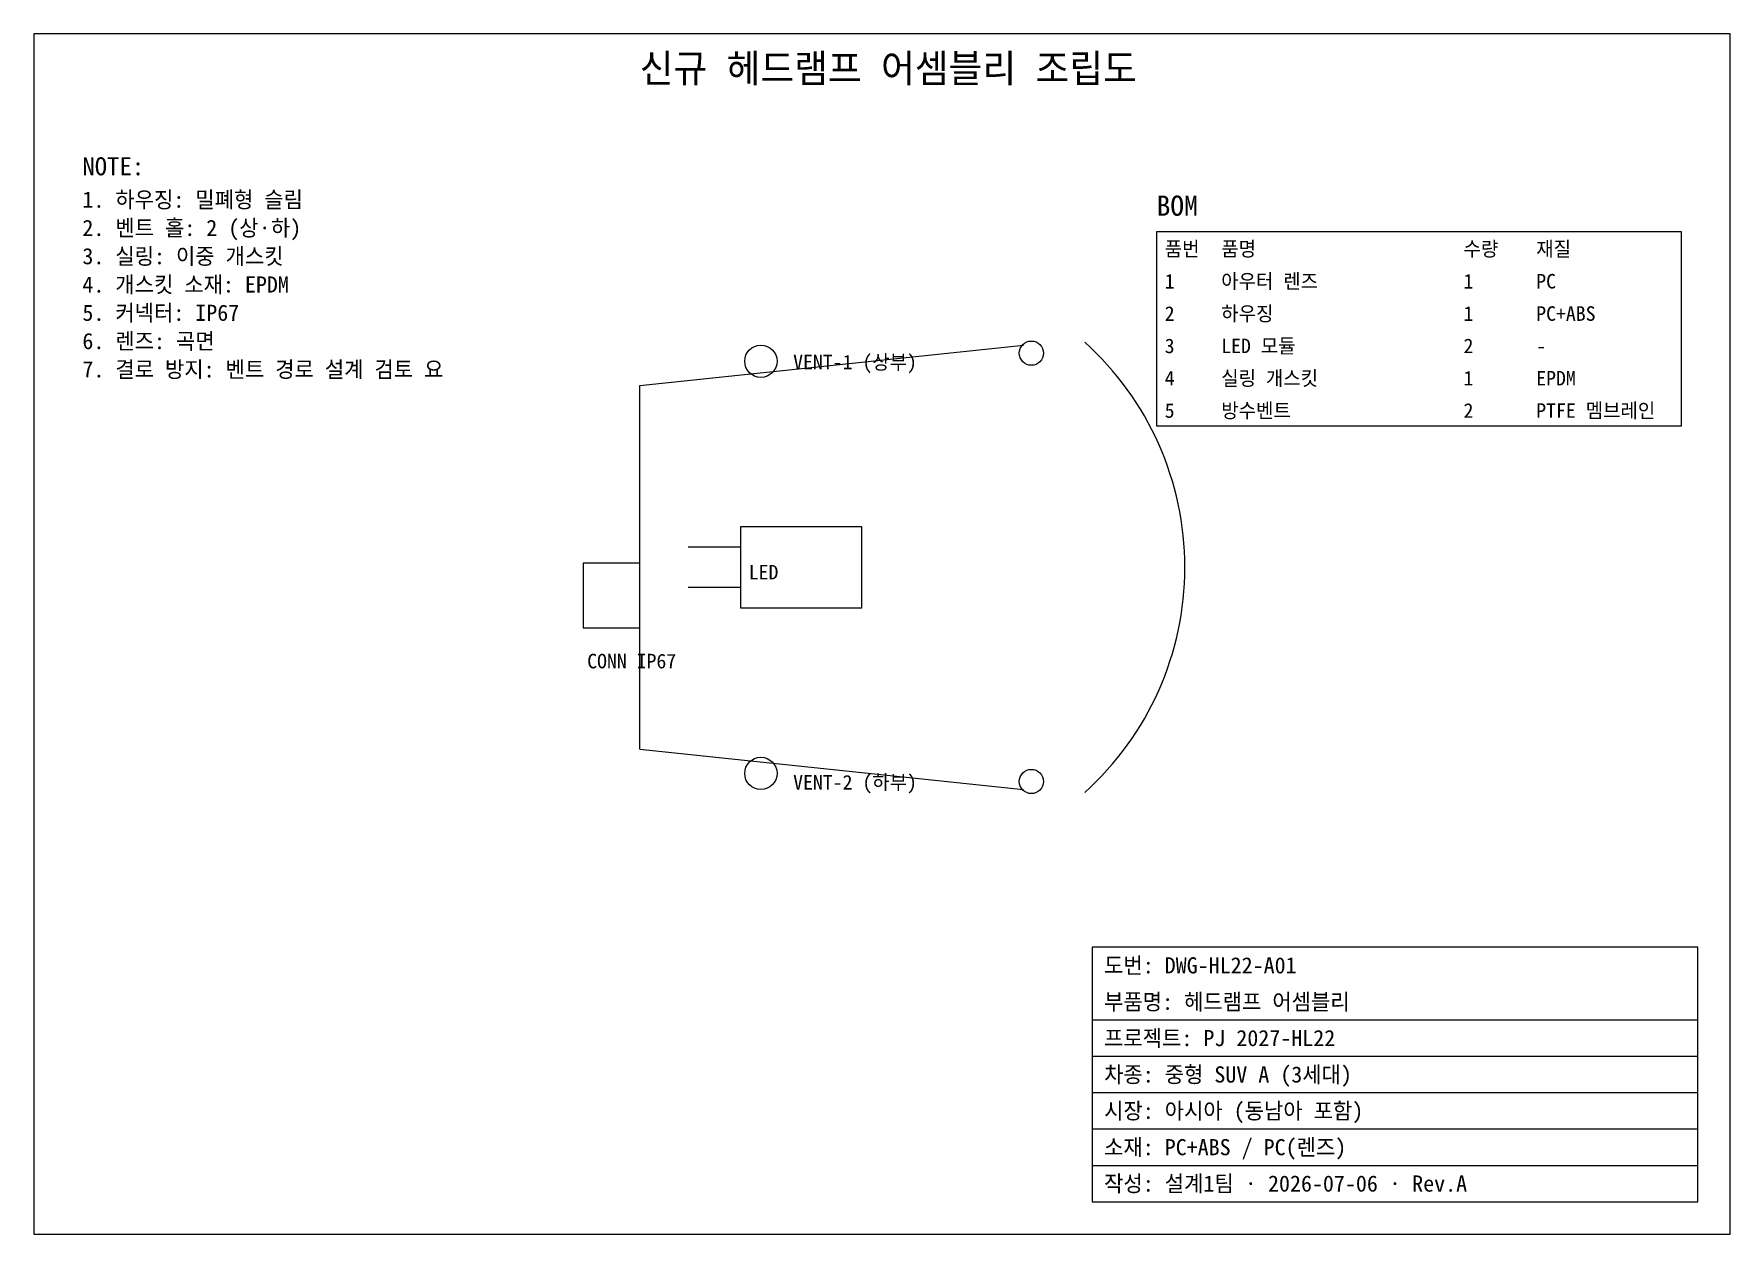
# Model space of a CAD drawing. Header units: metres. Extents: x 0 to 420, y 0 to 297.
import ezdxf

# ---------------------------------------------------------------- set-up
doc = ezdxf.new("R2010")
doc.units = ezdxf.units.M

msp = doc.modelspace()

# ---------------------------------------------------------------- linework, layer by layer
at = {"layer": 'BOM'}
for p, q in [((408, 248), (278, 248)), ((278, 248), (278, 200)), ((408, 200), (408, 248)), ((278, 200), (408, 200))]:
    msp.add_line(p, q, dxfattribs=at)
at = {"layer": 'FRAME'}
for p, q in [((420, 297), (0, 297)), ((0, 297), (0, 0)), ((420, 0), (420, 297)), ((0, 0), (420, 0))]:
    msp.add_line(p, q, dxfattribs=at)
at = {"layer": 'OUTLINE'}
for p, q in [((150, 210), (245, 220)), ((150, 120), (150, 210)), ((205, 175), (175, 175)), ((175, 175), (175, 155)), ((205, 155), (205, 175)), ((175, 170), (162, 170)), ((150, 166), (136, 166)), ((136, 166), (136, 150)), ((150, 150), (150, 166)), ((175, 160), (162, 160)), ((175, 155), (205, 155)), ((136, 150), (150, 150)), ((150, 120), (245, 110))]:
    msp.add_line(p, q, dxfattribs=at)
for centre, radius in [((180, 216), 4), ((247, 218), 3), ((180, 114), 4), ((247, 112), 3)]:
    msp.add_circle(centre, radius, dxfattribs=at)
msp.add_arc((210, 165), 75, -48, 48, dxfattribs=at)
at = {"layer": 'TITLE'}
for p, q in [((412, 71), (262, 71)), ((262, 71), (262, 8)), ((412, 8), (412, 71)), ((262, 53), (412, 53)), ((262, 44), (412, 44)), ((262, 35), (412, 35)), ((262, 26), (412, 26)), ((262, 17), (412, 17)), ((262, 8), (412, 8)), ((262, 8), (412, 8))]:
    msp.add_line(p, q, dxfattribs=at)

# ---------------------------------------------------------------- texts
at = {"layer": 'BOM'}
for s, height, p in [('BOM', 5, (278, 252)), ('품번', 3.6, (280, 242)), ('품명', 3.6, (294, 242)), ('수량', 3.6, (354, 242)), ('재질', 3.6, (372, 242)), ('1', 3.6, (280, 234)), ('아우터 렌즈', 3.6, (294, 234)), ('1', 3.6, (354, 234)), ('PC', 3.6, (372, 234)), ('2', 3.6, (280, 226)), ('하우징', 3.6, (294, 226)), ('1', 3.6, (354, 226)), ('PC+ABS', 3.6, (372, 226)), ('3', 3.6, (280, 218)), ('LED 모듈', 3.6, (294, 218)), ('2', 3.6, (354, 218)), ('-', 3.6, (372, 218)), ('4', 3.6, (280, 210)), ('실링 개스킷', 3.6, (294, 210)), ('1', 3.6, (354, 210)), ('EPDM', 3.6, (372, 210)), ('방수벤트', 3.6, (294, 202)), ('PTFE 멤브레인', 3.6, (372, 202)), ('5', 3.6, (280, 202)), ('2', 3.6, (354, 202))]:
    msp.add_text(s, height=height, dxfattribs=at).set_placement(p)
at = {"layer": 'FRAME'}
msp.add_text('신규 헤드램프 어셈블리 조립도', height=7, dxfattribs=at).set_placement((150, 285))
at = {"layer": 'NOTE'}
for s, height, p in [('NOTE:', 4.5, (12, 262)), ('1. 하우징: 밀폐형 슬림', 4, (12, 254)), ('2. 벤트 홀: 2 (상·하)', 4, (12, 247)), ('3. 실링: 이중 개스킷', 4, (12, 240)), ('4. 개스킷 소재: EPDM', 4, (12, 233)), ('5. 커넥터: IP67', 4, (12, 226)), ('6. 렌즈: 곡면', 4, (12, 219)), ('7. 결로 방지: 벤트 경로 설계 검토 요', 4, (12, 212))]:
    msp.add_text(s, height=height, dxfattribs=at).set_placement(p)
at = {"layer": 'OUTLINE'}
for s, p in [('VENT-1 (상부)', (188, 214)), ('LED', (177, 162)), ('CONN IP67', (137, 140)), ('VENT-2 (하부)', (188, 110))]:
    msp.add_text(s, height=3.6, dxfattribs=at).set_placement(p)
at = {"layer": 'TITLE'}
for s, p in [('도번: DWG-HL22-A01', (265, 64.5)), ('부품명: 헤드램프 어셈블리', (265, 55.5)), ('프로젝트: PJ 2027-HL22', (265, 46.5)), ('차종: 중형 SUV A (3세대)', (265, 37.5)), ('시장: 아시아 (동남아 포함)', (265, 28.5)), ('소재: PC+ABS / PC(렌즈)', (265, 19.5)), ('작성: 설계1팀 · 2026-07-06 · Rev.A', (265, 10.5))]:
    msp.add_text(s, height=4, dxfattribs=at).set_placement(p)

doc.saveas('drawing.dxf')
